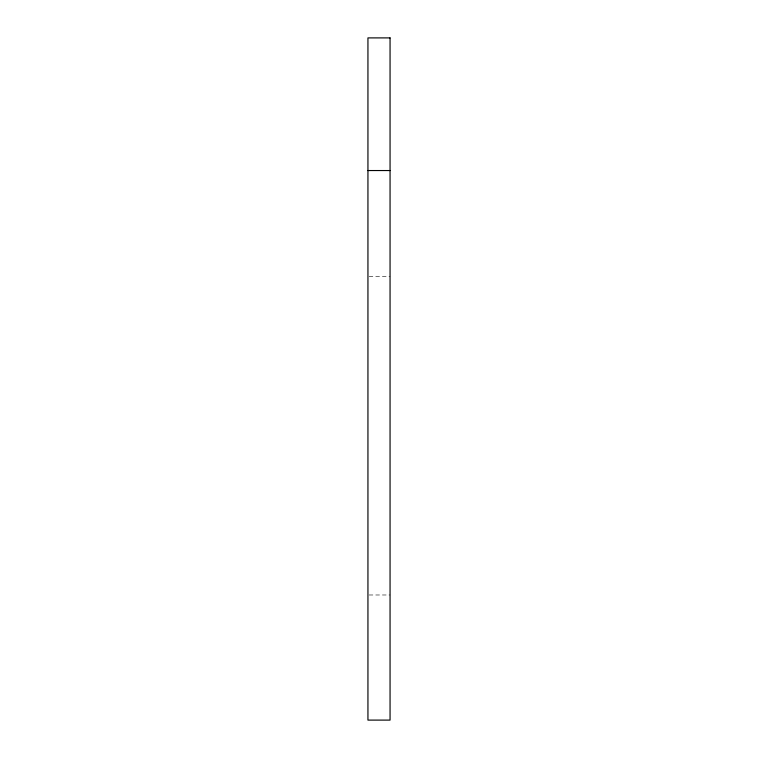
<?xml version="1.0" encoding="UTF-8"?>
<svg xmlns="http://www.w3.org/2000/svg" width="758" height="758" viewBox="0 0 758 758"><rect width="100%" height="100%" fill="white"/><g stroke="black" fill="none" stroke-linecap="round" stroke-linejoin="round"><path stroke-width="0.57" stroke-dasharray="3.79 2.84" d="M369.108 276.651L390.057 276.651M369.108 594.983L390.057 594.983"/><path stroke-width="1.14" d="M367.943 170.541L390.057 170.541M390.057 37.9L367.943 37.9L367.943 720.1L390.057 720.1L390.057 37.9"/></g></svg>
